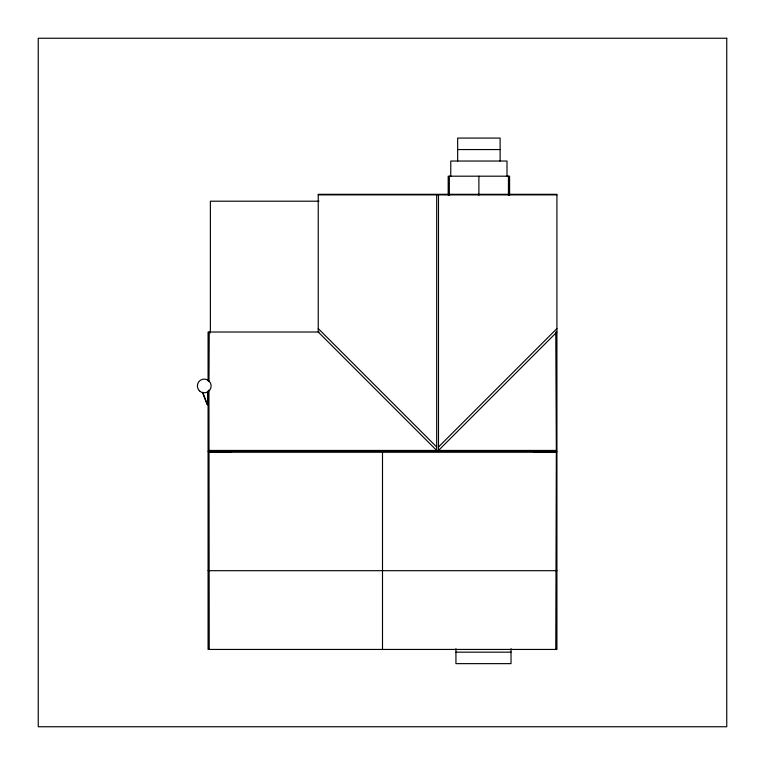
<?xml version="1.0" encoding="UTF-8"?>
<svg xmlns="http://www.w3.org/2000/svg" width="765" height="765" viewBox="0 0 765 765"><rect width="100%" height="100%" fill="white"/><g stroke="black" fill="none" stroke-linecap="round" stroke-linejoin="round"><path stroke-width="1.15" d="M209.228 649.437L208.95 390.045M208.988 381.754L209.228 332.01M207.497 404.561L207.812 391.556M207.87 401.023L208.099 391.565M438.479 447.009L556.92 328.568M208.08 390.925L208.08 649.437L556.92 649.437L556.92 194.31L318.24 194.31L318.24 332.01L437.58 451.35L556.92 332.01L555.773 332.01L556.346 452.249L555.773 649.437M207.248 404.369L206.885 403.633M231.279 452.134L208.654 452.249L556.346 452.249L533.721 452.134M457.661 149.558L500.119 149.558M318.24 194.884L556.92 194.884M319.015 201.195L210.375 201.195L210.375 332.957M319.062 332.01L208.08 332.01L208.08 380.941M208.654 450.451L556.346 450.451M208.08 451.35L556.92 451.35M208.08 570.69L556.92 570.69M455.94 652.163L511.02 652.163M207.793 404.169L207.764 404.972M318.24 328.568L436.681 447.009M202.744 392.359L207.21 403.968M202.467 392.426L206.933 404.035M511.02 648.72L511.02 663.638L455.94 663.638L455.94 648.72M509.586 195.18L509.586 176.189L448.194 176.189L448.194 195.18M508.438 176.189L508.438 195.18M507.004 176.361L507.004 161.032L450.776 161.032L450.776 176.361M500.119 161.032L500.119 138.083L457.661 138.083L457.661 161.08M478.89 176.189L478.89 195.18M449.342 176.189L449.342 195.18M438.479 194.884L438.479 450.451M437.58 450.451L437.58 451.35M436.681 194.884L436.681 450.451M382.5 452.249L382.5 649.437M726.75 38.25L38.25 38.25L38.25 726.75L726.75 726.75L726.75 38.25M199.378 390.81A6.885 6.885 0 0 0 210.901 387.721A6.885 6.885 0 0 0 202.467 379.297A6.885 6.885 0 0 0 199.378 390.81"/></g></svg>
